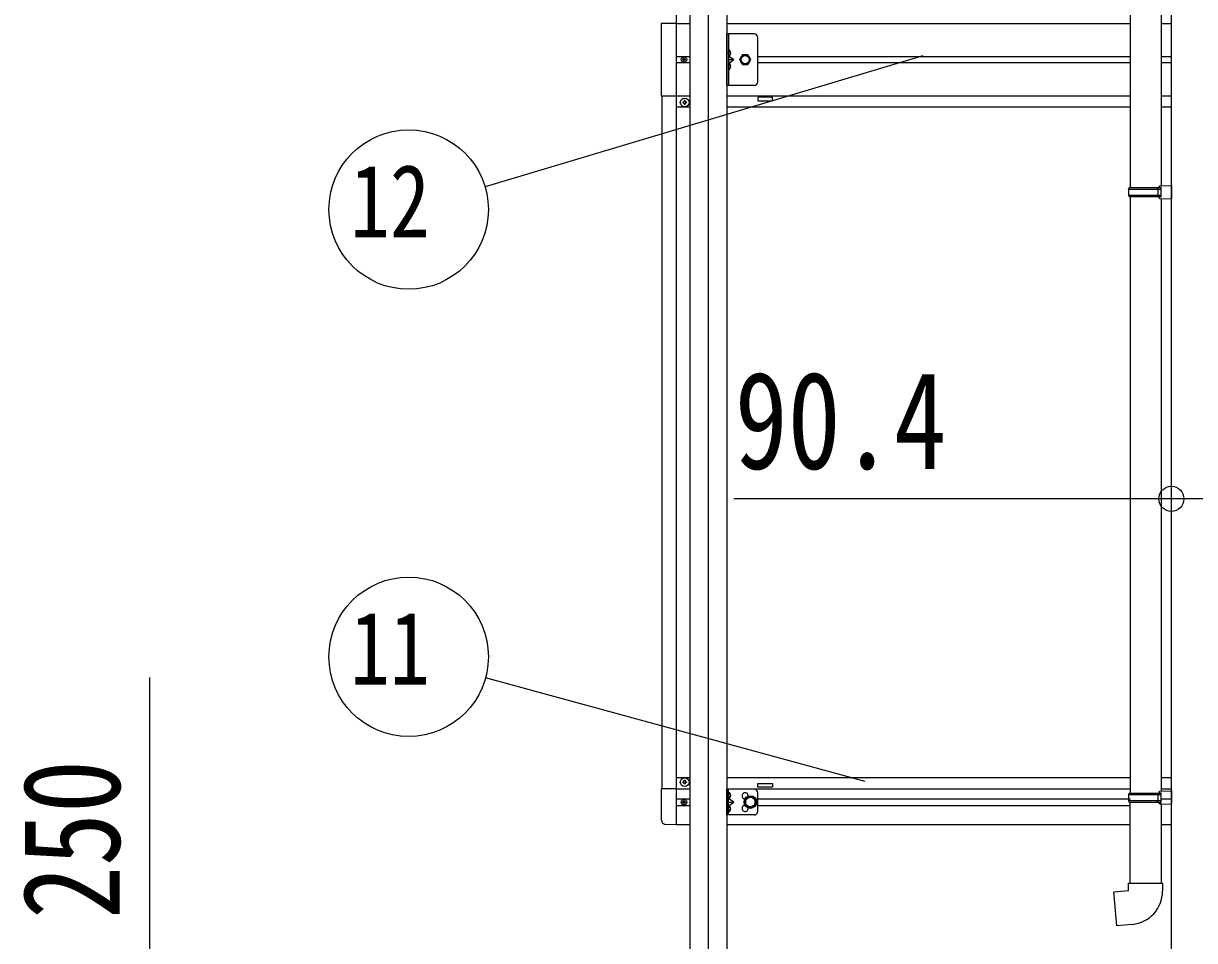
# Model space of a CAD drawing. Units: millimetres, scale not verified. Extents: x -16820 to 16820, y -11880 to 11880.
# Drawn here: x -5848 to -4261, y -5641 to -4399 of the extents above; entities that cross this region are included whole.
import ezdxf
from ezdxf.enums import TextEntityAlignment as Align

# ---------------------------------------------------------------- set-up
doc = ezdxf.new("R2010")
doc.units = ezdxf.units.MM
doc.header["$LTSCALE"] = 40
for name, color, linetype in [('0-3_YKK_12', 2, 'Continuous'), ('0-4_YKK_13', 4, 'Continuous'), ('0-5_YKK_A1', 4, 'Continuous'), ('0-6_YKK_D', 6, 'Continuous')]:
    doc.layers.add(name, color=color, linetype=linetype)
doc.styles.add('ＭＳ ゴシック', font='')
doc.styles.get('ＭＳ ゴシック').set_extended_font_data('MS Gothic')

msp = doc.modelspace()

# ---------------------------------------------------------------- linework, layer by layer
at = {"layer": '0-3_YKK_12'}
msp.add_line((-4919.84, -3562.76), (-4919.84, -5989.62), dxfattribs=at)
at = {"layer": '0-4_YKK_13'}
for p, q in [((-4348.24, -3857.19), (-4348.24, -4621.07)), ((-4306.24, -3859.75), (-4306.24, -4618.51)), ((-4857.84, -4412.63), (-4894.84, -4412.63)), ((-4892.34, -4412.63), (-4892.34, -4482.63)), ((-4852.84, -4477.63), (-4852.84, -4417.63)), ((-4891.84, -4442.63), (-4892.34, -4442.54)), ((-4892.34, -4442.63), (-4885.34, -4447.63)), ((-4891.84, -4434.63), (-4891.03, -4434.77)), ((-4891.84, -4442.63), (-4891.03, -4442.48)), ((-4954.07, -4447.22), (-4954.89, -4447.22)), ((-4951.61, -4448.04), (-4950.79, -4448.04)), ((-4892.34, -4447.63), (-4885.34, -4447.63)), ((-4892.34, -4452.63), (-4885.34, -4447.63)), ((-4891.84, -4452.63), (-4891.03, -4452.77)), ((-4891.84, -4460.63), (-4892.34, -4460.54)), ((-4891.84, -4460.63), (-4891.03, -4460.48)), ((-4953.34, -4505.13), (-4954.34, -4505.13)), ((-4950.34, -4506.13), (-4949.34, -4506.13)), ((-4308.24, -4618.57), (-4292.24, -4618.1)), ((-4308.24, -4620.57), (-4308.24, -4618.57)), ((-4292.24, -4618.1), (-4292.24, -4636.04)), ((-4350.24, -4623.07), (-4349.24, -4621.07)), ((-4350.24, -4623.07), (-4306.24, -4623.07)), ((-4350.24, -4623.07), (-4350.24, -4631.07)), ((-4350.24, -4631.07), (-4306.24, -4631.07)), ((-4350.24, -4631.07), (-4349.24, -4633.07)), ((-4349.24, -4621.07), (-4306.24, -4621.07)), ((-4349.24, -4633.07), (-4306.24, -4633.07)), ((-4348.24, -4633.07), (-4348.24, -5441.57)), ((-4310.71, -4623.07), (-4311.14, -4621.07)), ((-4308.24, -4620.57), (-4306.24, -4620.57)), ((-4308.24, -4635.57), (-4308.24, -4633.57)), ((-4308.24, -4635.57), (-4292.24, -4636.04)), ((-4306.24, -4635.63), (-4306.24, -5439.01)), ((-4953.34, -5427.13), (-4954.34, -5427.13)), ((-4950.34, -5426.13), (-4949.34, -5426.13)), ((-4983.34, -5478.33), (-4983.34, -5435.43)), ((-4983.34, -5435.43), (-4962.84, -5435.43)), ((-4962.84, -5484.63), (-4962.84, -5435.43)), ((-4894.84, -5471.13), (-4894.84, -5436.13)), ((-4857.84, -5436.13), (-4894.84, -5436.13)), ((-4892.34, -5471.13), (-4892.34, -5436.13)), ((-4891.84, -5440.63), (-4891.03, -5440.77)), ((-4852.84, -5466.13), (-4852.84, -5441.13)), ((-4350.24, -5443.57), (-4349.24, -5441.57)), ((-4350.24, -5443.57), (-4306.24, -5443.57)), ((-4350.24, -5443.57), (-4350.24, -5451.57)), ((-4349.24, -5441.57), (-4306.24, -5441.57)), ((-4310.71, -5443.57), (-4311.14, -5441.57)), ((-4308.24, -5439.07), (-4292.24, -5438.6)), ((-4308.24, -5441.07), (-4308.24, -5439.07)), ((-4308.24, -5441.07), (-4306.24, -5441.07)), ((-4292.24, -5438.6), (-4292.24, -5456.13)), ((-4954.07, -5453.22), (-4954.89, -5453.22)), ((-4951.61, -5454.04), (-4950.79, -5454.04)), ((-4891.84, -5448.63), (-4892.34, -5448.54)), ((-4892.34, -5453.63), (-4885.34, -5453.63)), ((-4891.84, -5448.63), (-4891.03, -5448.48)), ((-4891.84, -5458.63), (-4891.03, -5458.77)), ((-4350.24, -5451.57), (-4306.24, -5451.57)), ((-4350.24, -5451.57), (-4349.24, -5453.57)), ((-4349.24, -5453.57), (-4306.24, -5453.57)), ((-4348.24, -5563.57), (-4348.24, -5453.57)), ((-4308.24, -5456.07), (-4308.24, -5454.07)), ((-4308.24, -5456.07), (-4306.24, -5456.13)), ((-4308.24, -5456.07), (-4292.24, -5456.54)), ((-4306.24, -5456.13), (-4306.24, -5563.57)), ((-4857.84, -5471.13), (-4894.84, -5471.13)), ((-4891.84, -5466.63), (-4892.34, -5466.54)), ((-4891.84, -5466.63), (-4891.03, -5466.48)), ((-4962.84, -5484.63), (-4978.12, -5483.82)), ((-4350.24, -5563.57), (-4304.24, -5563.57)), ((-4350.24, -5573.57), (-4350.24, -5563.57)), ((-4304.24, -5563.57), (-4304.24, -5574.48))]:
    msp.add_line(p, q, dxfattribs=at)
for points in [[(-4962.84, -4398.63), (-4983.54, -4398.63), (-4983.54, -4496.63), (-4962.84, -4496.63)], [(-4857.84, -4482.63), (-4894.84, -4482.63), (-4894.84, -4412.63)], [(-4892.72, -4438.63), (-4892.09, -4437.44), (-4889.86, -4436.33)], [(-4892.72, -4438.63), (-4892.09, -4439.81), (-4889.86, -4440.93)], [(-4891.84, -4442.63), (-4891.84, -4434.63), (-4892.34, -4434.71), (-4892.34, -4442.54)], [(-4954.89, -4447.22), (-4954.89, -4448.04), (-4954.07, -4448.04)], [(-4952.43, -4446.4), (-4952.43, -4445.58), (-4953.25, -4445.58), (-4953.25, -4446.4)], [(-4953.25, -4448.86), (-4953.25, -4449.68), (-4952.43, -4449.68), (-4952.43, -4448.86)], [(-4950.79, -4448.04), (-4950.79, -4447.22), (-4951.61, -4447.22)], [(-4892.72, -4456.63), (-4892.09, -4455.44), (-4889.86, -4454.33)], [(-4892.72, -4456.63), (-4892.09, -4457.81), (-4889.86, -4458.93)], [(-4891.84, -4460.63), (-4891.84, -4452.63), (-4892.34, -4452.71), (-4892.34, -4460.54)], [(-4954.34, -4505.13), (-4954.34, -4506.13), (-4953.34, -4506.13)], [(-4951.34, -4504.13), (-4951.34, -4503.13), (-4952.34, -4503.13), (-4952.34, -4504.13)], [(-4952.34, -4507.13), (-4952.34, -4508.13), (-4951.34, -4508.13), (-4951.34, -4507.13)], [(-4949.34, -4506.13), (-4949.34, -4505.13), (-4950.34, -4505.13)], [(-4310.71, -4623.07), (-4310.71, -4631.07), (-4311.14, -4633.07)], [(-4308.24, -4633.57), (-4306.24, -4633.57), (-4306.24, -4620.57)], [(-4954.34, -5427.13), (-4954.34, -5426.13), (-4953.34, -5426.13)], [(-4952.34, -5425.13), (-4952.34, -5424.13), (-4951.34, -5424.13), (-4951.34, -5425.13)], [(-4951.34, -5428.13), (-4951.34, -5429.13), (-4952.34, -5429.13), (-4952.34, -5428.13)], [(-4949.34, -5426.13), (-4949.34, -5427.13), (-4950.34, -5427.13)], [(-4892.72, -5444.63), (-4892.09, -5443.44), (-4889.86, -5442.33)], [(-4891.84, -5448.63), (-4891.84, -5440.63), (-4892.34, -5440.71), (-4892.34, -5448.54)], [(-4310.71, -5443.57), (-4310.71, -5451.57), (-4311.14, -5453.57)], [(-4308.24, -5454.07), (-4306.24, -5454.07), (-4306.24, -5441.07)], [(-4954.89, -5453.22), (-4954.89, -5454.04), (-4954.07, -5454.04)], [(-4952.43, -5452.4), (-4952.43, -5451.58), (-4953.25, -5451.58), (-4953.25, -5452.4)], [(-4953.25, -5454.86), (-4953.25, -5455.68), (-4952.43, -5455.68), (-4952.43, -5454.86)], [(-4950.79, -5454.04), (-4950.79, -5453.22), (-4951.61, -5453.22)], [(-4892.72, -5444.63), (-4892.09, -5445.81), (-4889.86, -5446.93)], [(-4892.34, -5458.63), (-4885.34, -5453.63), (-4892.34, -5448.63)], [(-4891.84, -5466.63), (-4891.84, -5458.63), (-4892.34, -5458.71), (-4892.34, -5466.54)], [(-4892.72, -5462.63), (-4892.09, -5461.44), (-4889.86, -5460.33)], [(-4892.72, -5462.63), (-4892.09, -5463.81), (-4889.86, -5464.93)], [(-4345.31, -5619.31), (-4366.15, -5621.14), (-4370.16, -5575.31), (-4350.24, -5573.57)]]:
    msp.add_lwpolyline(points, dxfattribs=at)
for points in [[(-4877.34, -4447.63), (-4873.59, -4454.13), (-4866.08, -4454.13), (-4862.33, -4447.63), (-4866.08, -4441.13), (-4873.59, -4441.13)], [(-4862.84, -5446.12), (-4869.34, -5449.87), (-4869.34, -5457.38), (-4862.84, -5461.13), (-4856.34, -5457.38), (-4856.34, -5449.87)]]:
    msp.add_lwpolyline(points, close=True, dxfattribs=at)
for centre, radius in [((-4952.84, -4447.63), 3.75), ((-4869.84, -4447.63), 6.5), ((-4869.84, -4447.63), 5.5), ((-4951.84, -4505.63), 5.9), ((-4951.84, -5426.63), 5.9), ((-4952.84, -5453.63), 3.75), ((-4862.84, -5453.63), 8.5), ((-4862.84, -5453.63), 7.5), ((-4862.84, -5453.63), 6.5)]:
    msp.add_circle(centre, radius, dxfattribs=at)
for centre, radius, start, end in [((-4857.84, -4417.63), 5, 0, 90), ((-4891.19, -4435.65), 0.9, 32.05588, 80), ((-4891.19, -4441.6), 0.9, 280, 327.94412), ((-4895.94, -4438.63), 6.5, 327.94412, 32.05588), ((-4954.07, -4446.4), 0.82, 270, 0), ((-4954.07, -4448.86), 0.82, 0, 90), ((-4951.61, -4446.4), 0.82, 180, 270), ((-4951.61, -4448.86), 0.82, 90, 180), ((-4891.19, -4453.65), 0.9, 32.05588, 80), ((-4891.19, -4459.6), 0.9, 280, 327.94412), ((-4895.94, -4456.63), 6.5, 327.94412, 32.05588), ((-4857.84, -4477.63), 5, 270, 0), ((-4953.34, -4504.13), 1, 270, 0), ((-4953.34, -4507.13), 1, 0, 90), ((-4950.34, -4504.13), 1, 180, 270), ((-4950.34, -4507.13), 1, 90, 180), ((-4953.34, -5425.13), 1, 270, 0), ((-4953.34, -5428.13), 1, 0, 90), ((-4950.34, -5425.13), 1, 180, 270), ((-4950.34, -5428.13), 1, 90, 180), ((-4891.19, -5441.65), 0.9, 32.05588, 80), ((-4895.94, -5444.63), 6.5, 327.94412, 32.05588), ((-4869.84, -5445.13), 4.25, 353.70569, 265.23923), ((-4857.84, -5441.13), 5, 0, 90), ((-4954.07, -5452.4), 0.82, 270, 0), ((-4954.07, -5454.86), 0.82, 0, 90), ((-4951.61, -5452.4), 0.82, 180, 270), ((-4951.61, -5454.86), 0.82, 90, 180), ((-4891.19, -5447.6), 0.9, 280, 327.94412), ((-4891.19, -5459.65), 0.9, 32.05588, 80), ((-4895.94, -5462.63), 6.5, 327.94412, 32.05588), ((-4869.84, -5462.13), 4.25, 94.76077, 6.29431), ((-4891.19, -5465.6), 0.9, 280, 327.94412), ((-4857.84, -5466.13), 5, 270, 0), ((-4977.84, -5478.33), 5.5, 180, 267), ((-4349.24, -5574.48), 45, 275, 0)]:
    msp.add_arc(centre, radius, start, end, dxfattribs=at)
at = {"layer": '0-5_YKK_A1'}
for p, q in [((-4292.24, -6231.13), (-4292.24, -3552.13)), ((-4944.84, -3572.13), (-4944.84, -5929.94)), ((-4894.84, -3572.13), (-4894.84, -5929.94)), ((-4962.84, -5484.63), (-4962.84, -3610.63)), ((-4962.84, -4398.63), (-4944.84, -4398.63)), ((-4894.84, -4398.63), (-4347.84, -4398.63)), ((-4305.84, -4398.63), (-4291.84, -4398.63)), ((-4962.84, -4443.13), (-4944.84, -4443.13)), ((-4852.84, -4443.13), (-4347.84, -4443.13)), ((-4305.84, -4443.13), (-4291.84, -4443.13)), ((-4944.84, -4452.13), (-4962.84, -4452.13)), ((-4347.84, -4452.13), (-4852.84, -4452.13)), ((-4291.84, -4452.13), (-4305.84, -4452.13)), ((-4982.84, -4496.83), (-4982.84, -5435.43)), ((-4962.84, -4496.63), (-4944.84, -4496.63)), ((-4894.84, -4496.63), (-4347.84, -4496.63)), ((-4305.84, -4496.63), (-4291.84, -4496.63)), ((-4944.84, -4512.13), (-4962.84, -4512.13)), ((-4347.84, -4512.13), (-4894.84, -4512.13)), ((-4291.84, -4512.13), (-4305.84, -4512.13)), ((-4962.84, -5420.13), (-4944.84, -5420.13)), ((-4894.84, -5420.13), (-4347.84, -5420.13)), ((-4305.84, -5420.13), (-4291.84, -5420.13)), ((-4962.84, -5435.63), (-4944.84, -5435.63)), ((-4894.84, -5435.63), (-4347.84, -5435.63)), ((-4305.84, -5435.63), (-4291.84, -5435.63)), ((-4962.84, -5449.13), (-4944.84, -5449.13)), ((-4962.84, -5458.13), (-4944.84, -5458.13)), ((-4852.84, -5449.13), (-4347.84, -5449.13)), ((-4852.84, -5458.13), (-4347.84, -5458.13)), ((-4305.84, -5449.13), (-4291.84, -5449.13)), ((-4962.84, -5484.13), (-4944.84, -5484.13)), ((-4894.84, -5484.13), (-4347.84, -5484.13)), ((-4305.84, -5484.13), (-4291.84, -5484.13))]:
    msp.add_line(p, q, dxfattribs=at)
for points in [[(-4832.84, -4498.63), (-4852.84, -4498.63), (-4852.84, -4503.63), (-4832.84, -4503.63)], [(-4832.84, -5433.63), (-4852.84, -5433.63), (-4852.84, -5428.63), (-4832.84, -5428.63)]]:
    msp.add_lwpolyline(points, close=True, dxfattribs=at)
at = {"layer": '0-6_YKK_D'}
for p, q in [((-4629.08, -4442.36), (-5222.45, -4619.81)), ((-4707.2, -5425.86), (-5221.74, -5285.22))]:
    msp.add_line(p, q, dxfattribs=at)
for points in [[(-4201.84, -5042.75), (-4292.24, -5042.75), (-4885.1, -5042.75)], [(-5676.87, -5931.13), (-5676.87, -5681.13), (-5676.87, -5284.73)]]:
    msp.add_lwpolyline(points, dxfattribs=at)
for centre, radius in [((-5325.92, -4650.75), 108), ((-4292.24, -5042.75), 17), ((-5325.92, -5256.74), 108)]:
    msp.add_circle(centre, radius, dxfattribs=at)

# ---------------------------------------------------------------- texts
at = {"layer": '0-6_YKK_D', "style": 'ＭＳ ゴシック', "width": 0.8}
for s, height, p in [('12', 98.97, (-5405.12, -4718.25)), ('90.4', 132, (-4884.1, -5041.75)), ('11', 98.97, (-5405.12, -5324.24))]:
    msp.add_text(s, height=height, dxfattribs=at).set_placement(p, align=Align.BOTTOM_LEFT)
msp.add_text('250', height=132, rotation=90, dxfattribs=at).set_placement((-5677.87, -5612.13), align=Align.BOTTOM_LEFT)

doc.saveas('drawing.dxf')
